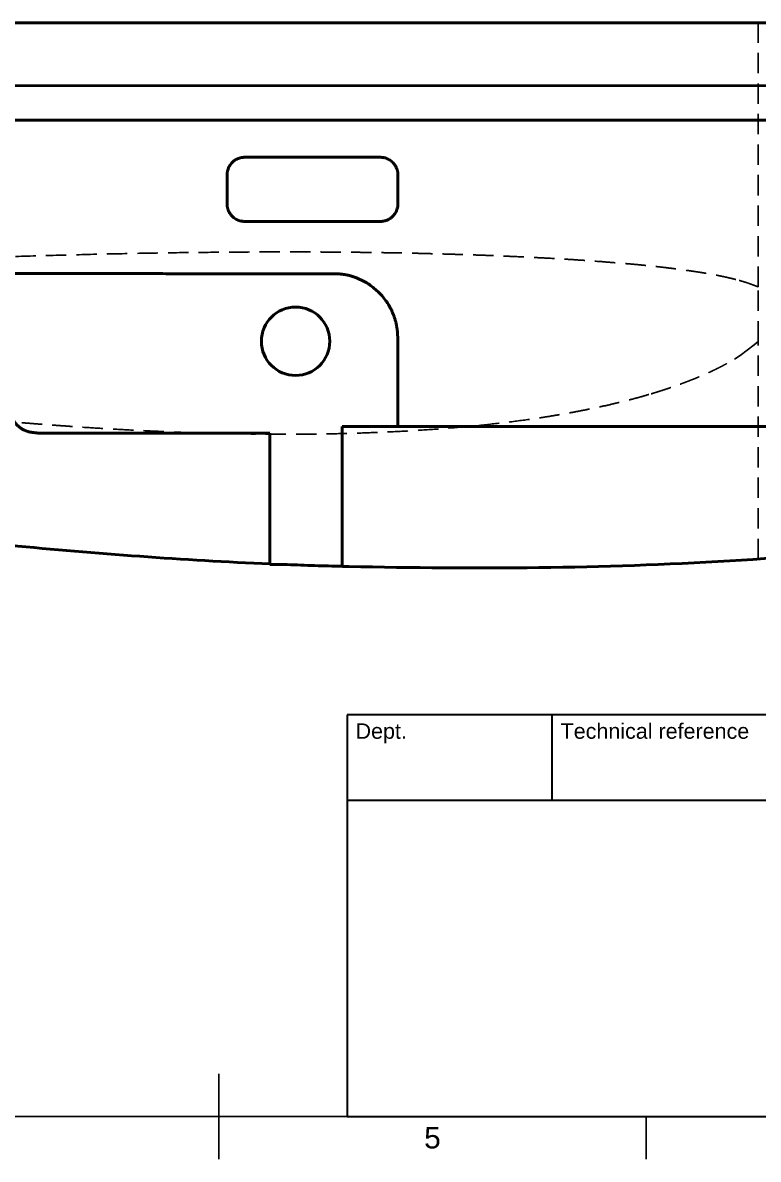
# Model space of a CAD drawing. Header units: millimetres. Extents: x 0 to 420, y 0 to 297.
# Drawn here: x 192 to 278.1, y 5 to 138 of the extents above; entities that cross this region are included whole.
import ezdxf
from ezdxf.enums import TextEntityAlignment as Align

# ---------------------------------------------------------------- set-up
doc = ezdxf.new("R2010")
doc.units = ezdxf.units.MM
doc.header["$LTSCALE"] = 0.75
doc.linetypes.add('HIDDEN2', pattern=[4.7625, 3.175, -1.5875])
for name, color, linetype, lineweight in [('Border', 7, 'Continuous', 25), ('Sichtbar', 7, 'Continuous', 50), ('TitleBlock', 7, 'Continuous', 35), ('Verdeckt', 7, 'HIDDEN2', 25)]:
    doc.layers.add(name, color=color, linetype=linetype, lineweight=lineweight)
doc.styles.add('FusionTitle', font='arial.ttf')

# ---------------------------------------------------------------- blocks, each defined once
blk = doc.blocks.new('ISO_A3_SHEET')
at = {"layer": 'Border'}
for p, q in [((215, 5), (215, 15)), ((20, 10), (410, 10)), ((265, 5), (265, 10))]:
    blk.add_line(p, q, dxfattribs=at)
at = {"layer": 'Border', "style": 'FusionTitle'}
blk.add_text('5', height=2.5, dxfattribs=at).set_placement((240, 7.5), align=Align.MIDDLE)
blk = doc.blocks.new('ISO_TITLEBLOCK')
at = {"layer": 'TitleBlock'}
for p, q in [((0, 47), (-180, 47)), ((-180, 47), (-180, 0)), ((-156, 37), (-156, 47)), ((-122, 0), (-122, 47)), ((-61, 0), (-61, 47)), ((0, 0), (0, 47)), ((-180, 37), (0, 37)), ((-122, 27), (0, 27)), ((-61, 10), (0, 10)), ((-51, 0), (-51, 10)), ((-15, 0), (-15, 10)), ((-180, 0), (0, 0))]:
    blk.add_line(p, q, dxfattribs=at)
at = {"layer": 'TitleBlock', "style": 'FusionTitle'}
for s, p in [('Dept.', (-179, 46)), ('Technical reference', (-155, 46)), ('Created by', (-121, 46)), ('Approved by', (-60, 46)), ('Document type', (-121, 36)), ('Document status', (-60, 36)), ('Title', (-121, 26)), ('DWG No.', (-60, 26)), ('Rev.', (-60, 9)), ('Date of issue', (-50, 9)), ('Sheet', (-14, 9))]:
    blk.add_text(s, height=1.8, dxfattribs=at).set_placement(p, align=Align.TOP_LEFT)
for tag, height, p in [('DEPT', 3.5, (-179, 42)), ('TECHNICAL_REFERENCE', 3.5, (-155, 42)), ('CREATED_BY', 3.5, (-121, 42)), ('APPROVED_BY', 3.5, (-60, 42)), ('DOCUMENT_TYPE', 3.5, (-121, 32)), ('DOCUMENT_STATUS', 3.5, (-60, 32)), ('TITLE_1', 5, (-121, 21.5)), ('TITLE_2', 5, (-121, 14)), ('TITLE_3', 5, (-121, 6.5)), ('DATE_OF_ISSUE', 3.5, (-50, 5))]:
    blk.add_attdef(tag, text='', height=height, dxfattribs=at).set_placement(p, align=Align.TOP_LEFT)
for tag, p in [('CREATED_DATE', (-62, 42)), ('APPROVED_DATE', (-0.99, 42))]:
    blk.add_attdef(tag, text='', height=3.5, dxfattribs=at).set_placement(p, align=Align.TOP_RIGHT)
for tag, height, p in [('DRAWING_NUMBER', 5, (-30.5, 19.75)), ('REV', 3.5, (-56, 4.85)), ('SHEET', 3.5, (-7.5, 4.85))]:
    blk.add_attdef(tag, text='', height=height, dxfattribs=at).set_placement(p, align=Align.TOP_CENTER)

msp = doc.modelspace()

# ---------------------------------------------------------------- linework, layer by layer
at = {"layer": 'Sichtbar', "extrusion": (-1e-16, -1, 2.967e-13)}
for p, q in [((294.56, 137.98, 14.51), (160.72, 137.98, 14.51)), ((315.8, 130.61, 14.51), (145.11, 130.63, 14.51)), ((233.91, 122.24, 0.26), (218.01, 122.24, 0.26)), ((215.96, 120.19, 0.26), (215.96, 116.79, 0.26)), ((235.96, 116.79, 0.26), (235.96, 120.19, 0.26)), ((218.01, 114.74, 0.26), (233.91, 114.74, 0.26)), ((229.43, 90.75, 14.51), (235.93, 90.75, 14.51)), ((229.43, 90.75, 14.51), (229.43, 74.38, 14.51)), ((310.93, 90.74, 0.26), (235.93, 90.75, 0.26)), ((194.01, 89.95, 2.01), (194.01, 89.95, 2.01)), ((194.01, 89.95, 14.51), (220.98, 89.95, 14.51)), ((220.98, 74.58, 14.51), (220.98, 89.95, 14.51)), ((222.98, 74.58, 14.51), (220.98, 74.58, 14.51))]:
    msp.add_line(p, q, dxfattribs=at)
at = {"layer": 'Sichtbar', "extrusion": (0, -2.967e-13, -1)}
msp.add_circle((-223.98, 100.71, -14.51), 4, dxfattribs=at)
at = {"layer": 'Sichtbar'}
for points, knots in [([(315.54, 126.56, 12.01), (310.88, 126.56, 12.01), (301.49, 126.56, 12.01), (287.36, 126.57, 12.01), (273.13, 126.57, 12.01), (261.28, 126.57, 12.01), (251.79, 126.57, 12.01), (244.68, 126.57, 12.01), (237.57, 126.57, 12.01), (230.46, 126.57, 12.01), (223.35, 126.57, 12.01), (216.23, 126.57, 12.01), (209.12, 126.57, 12.01), (202.01, 126.58, 12.01), (196.08, 126.58, 12.01), (191.34, 126.58, 12.01), (187.78, 126.58, 12.01), (184.23, 126.58, 12.01), (180.67, 126.58, 12.01), (177.12, 126.58, 12.01), (173.56, 126.58, 12.01), (170, 126.58, 12.01), (167.04, 126.58, 12.01), (164.67, 126.58, 12.01), (162.89, 126.58, 12.01), (161.11, 126.58, 12.01), (159.34, 126.58, 12.01), (157.56, 126.58, 12.01), (155.78, 126.58, 12.01), (154.33, 126.58, 12.01), (153.47, 126.58, 12.01), (153.21, 126.58, 12.01)], [-40.82632, -40.82632, -40.82632, -40.82632, -38.034783, -35.189914, -32.345043, -29.500171, -28.077735, -26.655298, -25.232862, -23.810426, -22.387989, -20.965553, -19.543118, -18.120682, -16.698247, -15.98703, -15.275812, -14.564595, -13.853378, -13.142161, -12.430945, -11.719728, -11.008512, -10.652904, -10.297296, -9.941688, -9.58608, -9.230472, -8.874864, -8.519256, -8.36088, -8.36088, -8.36088, -8.36088]), ([(218.01, 122.24, 0.26), (218.01, 122.24, 0.26), (218.01, 122.24, 0.26), (218.01, 122.24, 0.26), (218.01, 122.24, 0.26), (218.01, 122.24, 0.26), (218.01, 122.24, 0.26), (218.01, 122.24, 0.26), (218.01, 122.24, 0.26), (218.01, 122.24, 0.26), (218.01, 122.24, 0.26), (218, 122.24, 0.26), (218, 122.24, 0.26), (218, 122.24, 0.26), (218, 122.24, 0.26), (218, 122.24, 0.26), (218, 122.24, 0.26), (217.99, 122.24, 0.26), (217.99, 122.24, 0.26), (217.98, 122.24, 0.26), (217.98, 122.24, 0.26), (217.97, 122.24, 0.26), (217.97, 122.24, 0.26), (217.96, 122.24, 0.26), (217.95, 122.24, 0.26), (217.94, 122.24, 0.26), (217.92, 122.24, 0.26), (217.9, 122.24, 0.26), (217.89, 122.23, 0.26), (217.87, 122.23, 0.26), (217.85, 122.23, 0.26), (217.83, 122.23, 0.26), (217.8, 122.23, 0.26), (217.77, 122.22, 0.26), (217.73, 122.22, 0.26), (217.7, 122.21, 0.26), (217.65, 122.21, 0.26), (217.6, 122.2, 0.26), (217.53, 122.18, 0.26), (217.47, 122.16, 0.26), (217.4, 122.15, 0.26), (217.34, 122.12, 0.26), (217.27, 122.1, 0.26), (217.19, 122.07, 0.26), (217.09, 122.02, 0.26), (216.98, 121.96, 0.26), (216.86, 121.89, 0.26), (216.76, 121.81, 0.26), (216.66, 121.73, 0.26), (216.53, 121.61, 0.26), (216.38, 121.44, 0.26), (216.23, 121.22, 0.26), (216.11, 120.99, 0.26), (216.04, 120.78, 0.26), (216, 120.6, 0.26), (215.98, 120.47, 0.26), (215.96, 120.33, 0.26), (215.96, 120.23, 0.26), (215.96, 120.19, 0.26)], [0, 0, 0, 0, 0.0000138, 0.0000275, 0.0000551, 0.0001102, 0.0001654, 0.0002205, 0.0003307, 0.000441, 0.0006614, 0.0008819, 0.0011023, 0.0013227, 0.0017634, 0.0022039, 0.0026444, 0.0035251, 0.0044053, 0.0052851, 0.0061645, 0.0070435, 0.0088002, 0.0105554, 0.0123089, 0.0140609, 0.0175602, 0.0210533, 0.0245405, 0.0280217, 0.0314972, 0.0349671, 0.0418903, 0.0487923, 0.0556741, 0.0625366, 0.0693805, 0.0830156, 0.0965862, 0.1100983, 0.1235574, 0.1369687, 0.1503371, 0.163667, 0.1902247, 0.2166757, 0.243046, 0.2693589, 0.2956349, 0.3218928, 0.3744002, 0.4270566, 0.4800374, 0.5335698, 0.5606488, 0.5879859, 0.6156333, 0.6436497, 0.6436497, 0.6436497, 0.6436497]), ([(235.96, 120.19, 0.26), (235.96, 120.19, 0.26), (235.96, 120.19, 0.26), (235.96, 120.19, 0.26), (235.96, 120.19, 0.26), (235.96, 120.19, 0.26), (235.96, 120.19, 0.26), (235.96, 120.19, 0.26), (235.96, 120.19, 0.26), (235.96, 120.19, 0.26), (235.96, 120.19, 0.26), (235.96, 120.19, 0.26), (235.96, 120.19, 0.26), (235.96, 120.19, 0.26), (235.96, 120.19, 0.26), (235.96, 120.2, 0.26), (235.96, 120.2, 0.26), (235.96, 120.2, 0.26), (235.96, 120.21, 0.26), (235.96, 120.21, 0.26), (235.96, 120.22, 0.26), (235.96, 120.22, 0.26), (235.96, 120.23, 0.26), (235.96, 120.24, 0.26), (235.96, 120.25, 0.26), (235.96, 120.26, 0.26), (235.96, 120.27, 0.26), (235.96, 120.29, 0.26), (235.96, 120.31, 0.26), (235.95, 120.33, 0.26), (235.95, 120.34, 0.26), (235.95, 120.37, 0.26), (235.95, 120.39, 0.26), (235.94, 120.43, 0.26), (235.94, 120.46, 0.26), (235.94, 120.5, 0.26), (235.93, 120.54, 0.26), (235.92, 120.6, 0.26), (235.9, 120.66, 0.26), (235.89, 120.73, 0.26), (235.87, 120.79, 0.26), (235.85, 120.86, 0.26), (235.82, 120.92, 0.26), (235.79, 121, 0.26), (235.74, 121.1, 0.26), (235.68, 121.22, 0.26), (235.61, 121.33, 0.26), (235.53, 121.44, 0.26), (235.45, 121.54, 0.26), (235.33, 121.67, 0.26), (235.16, 121.81, 0.26), (234.94, 121.96, 0.26), (234.71, 122.08, 0.26), (234.5, 122.15, 0.26), (234.32, 122.2, 0.26), (234.19, 122.22, 0.26), (234.05, 122.23, 0.26), (233.96, 122.24, 0.26), (233.91, 122.24, 0.26)], [0, 0, 0, 0, 0.0000138, 0.0000275, 0.0000551, 0.0001102, 0.0001654, 0.0002205, 0.0003307, 0.000441, 0.0006614, 0.0008819, 0.0011023, 0.0013227, 0.0017634, 0.0022039, 0.0026444, 0.0035251, 0.0044053, 0.0052851, 0.0061645, 0.0070435, 0.0088002, 0.0105554, 0.0123089, 0.0140609, 0.0175602, 0.0210533, 0.0245405, 0.0280217, 0.0314972, 0.0349671, 0.0418903, 0.0487923, 0.0556741, 0.0625366, 0.0693805, 0.0830156, 0.0965862, 0.1100983, 0.1235574, 0.1369687, 0.1503371, 0.163667, 0.1902247, 0.2166757, 0.243046, 0.2693589, 0.2956349, 0.3218928, 0.3744002, 0.4270566, 0.4800374, 0.5335698, 0.5606488, 0.5879859, 0.6156333, 0.6436497, 0.6436497, 0.6436497, 0.6436497]), ([(215.96, 116.79, 0.26), (215.96, 116.79, 0.26), (215.96, 116.79, 0.26), (215.96, 116.79, 0.26), (215.96, 116.79, 0.26), (215.96, 116.79, 0.26), (215.96, 116.79, 0.26), (215.96, 116.79, 0.26), (215.96, 116.79, 0.26), (215.96, 116.79, 0.26), (215.96, 116.78, 0.26), (215.96, 116.78, 0.26), (215.96, 116.78, 0.26), (215.96, 116.78, 0.26), (215.96, 116.78, 0.26), (215.96, 116.78, 0.26), (215.96, 116.77, 0.26), (215.96, 116.77, 0.26), (215.96, 116.77, 0.26), (215.96, 116.76, 0.26), (215.96, 116.76, 0.26), (215.96, 116.75, 0.26), (215.96, 116.74, 0.26), (215.96, 116.74, 0.26), (215.96, 116.73, 0.26), (215.96, 116.71, 0.26), (215.96, 116.7, 0.26), (215.96, 116.68, 0.26), (215.96, 116.67, 0.26), (215.96, 116.65, 0.26), (215.96, 116.63, 0.26), (215.97, 116.61, 0.26), (215.97, 116.58, 0.26), (215.97, 116.54, 0.26), (215.98, 116.51, 0.26), (215.98, 116.48, 0.26), (215.99, 116.43, 0.26), (216, 116.38, 0.26), (216.01, 116.31, 0.26), (216.03, 116.24, 0.26), (216.05, 116.18, 0.26), (216.07, 116.12, 0.26), (216.09, 116.05, 0.26), (216.13, 115.97, 0.26), (216.17, 115.87, 0.26), (216.24, 115.75, 0.26), (216.31, 115.64, 0.26), (216.39, 115.54, 0.26), (216.47, 115.43, 0.26), (216.59, 115.31, 0.26), (216.75, 115.16, 0.26), (216.97, 115.01, 0.26), (217.21, 114.89, 0.26), (217.42, 114.82, 0.26), (217.6, 114.78, 0.26), (217.73, 114.75, 0.26), (217.87, 114.74, 0.26), (217.96, 114.74, 0.26), (218.01, 114.74, 0.26)], [0, 0, 0, 0, 0.0000138, 0.0000276, 0.0000551, 0.0001103, 0.0001654, 0.0002205, 0.0003308, 0.000441, 0.0006615, 0.0008819, 0.0011023, 0.0013227, 0.0017634, 0.0022039, 0.0026444, 0.0035251, 0.0044053, 0.0052851, 0.0061645, 0.0070435, 0.0088003, 0.0105554, 0.012309, 0.0140609, 0.0175602, 0.0210534, 0.0245405, 0.0280218, 0.0314973, 0.0349671, 0.0418904, 0.0487925, 0.0556743, 0.0625368, 0.0693808, 0.083016, 0.0965868, 0.110099, 0.1235583, 0.1369698, 0.1503384, 0.1636685, 0.1902267, 0.2166781, 0.243049, 0.2693623, 0.2956387, 0.3218971, 0.3744053, 0.4270624, 0.4800437, 0.5335764, 0.5606554, 0.5879925, 0.6156399, 0.6436563, 0.6436563, 0.6436563, 0.6436563]), ([(233.91, 114.74, 0.26), (233.91, 114.74, 0.26), (233.91, 114.74, 0.26), (233.91, 114.74, 0.26), (233.91, 114.74, 0.26), (233.91, 114.74, 0.26), (233.91, 114.74, 0.26), (233.91, 114.74, 0.26), (233.91, 114.74, 0.26), (233.91, 114.74, 0.26), (233.91, 114.74, 0.26), (233.91, 114.74, 0.26), (233.91, 114.74, 0.26), (233.92, 114.74, 0.26), (233.92, 114.74, 0.26), (233.92, 114.74, 0.26), (233.92, 114.74, 0.26), (233.93, 114.74, 0.26), (233.93, 114.74, 0.26), (233.93, 114.74, 0.26), (233.94, 114.74, 0.26), (233.95, 114.74, 0.26), (233.95, 114.74, 0.26), (233.96, 114.74, 0.26), (233.97, 114.74, 0.26), (233.98, 114.74, 0.26), (234, 114.74, 0.26), (234.01, 114.74, 0.26), (234.03, 114.74, 0.26), (234.05, 114.74, 0.26), (234.07, 114.74, 0.26), (234.09, 114.74, 0.26), (234.12, 114.75, 0.26), (234.15, 114.75, 0.26), (234.19, 114.75, 0.26), (234.22, 114.76, 0.26), (234.26, 114.77, 0.26), (234.32, 114.78, 0.26), (234.39, 114.79, 0.26), (234.45, 114.81, 0.26), (234.52, 114.83, 0.26), (234.58, 114.85, 0.26), (234.64, 114.87, 0.26), (234.73, 114.91, 0.26), (234.83, 114.95, 0.26), (234.94, 115.02, 0.26), (235.05, 115.09, 0.26), (235.16, 115.16, 0.26), (235.26, 115.25, 0.26), (235.39, 115.37, 0.26), (235.53, 115.53, 0.26), (235.68, 115.75, 0.26), (235.8, 115.99, 0.26), (235.88, 116.2, 0.26), (235.92, 116.37, 0.26), (235.94, 116.51, 0.26), (235.96, 116.65, 0.26), (235.96, 116.74, 0.26), (235.96, 116.79, 0.26)], [0, 0, 0, 0, 0.0000138, 0.0000275, 0.0000551, 0.0001102, 0.0001654, 0.0002205, 0.0003307, 0.000441, 0.0006614, 0.0008819, 0.0011023, 0.0013227, 0.0017634, 0.0022039, 0.0026444, 0.0035251, 0.0044053, 0.0052851, 0.0061645, 0.0070435, 0.0088002, 0.0105554, 0.0123089, 0.0140609, 0.0175602, 0.0210533, 0.0245405, 0.0280217, 0.0314972, 0.0349671, 0.0418903, 0.0487923, 0.0556741, 0.0625366, 0.0693805, 0.0830156, 0.0965862, 0.1100983, 0.1235574, 0.1369687, 0.1503371, 0.163667, 0.1902247, 0.2166757, 0.243046, 0.2693589, 0.2956349, 0.3218928, 0.3744002, 0.4270566, 0.4800374, 0.5335698, 0.5606488, 0.5879859, 0.6156333, 0.6436497, 0.6436497, 0.6436497, 0.6436497]), ([(235.93, 90.75, 14.51), (235.93, 91.1, 14.51), (235.93, 91.84, 14.51), (235.93, 92.94, 14.51), (235.93, 94.05, 14.51), (235.93, 95.11, 14.51), (235.93, 96.11, 14.51), (235.93, 97.06, 14.51), (235.93, 97.81, 14.51), (235.93, 98.37, 14.51), (235.93, 98.76, 14.51), (235.93, 99.14, 14.51), (235.93, 99.49, 14.51), (235.93, 99.82, 14.51), (235.93, 100.13, 14.51), (235.93, 100.37, 14.51), (235.93, 100.55, 14.51), (235.93, 100.68, 14.51), (235.93, 100.8, 14.51), (235.93, 100.89, 14.51), (235.93, 100.97, 14.51), (235.93, 101.02, 14.51), (235.93, 101.06, 14.51), (235.93, 101.1, 14.51), (235.93, 101.12, 14.51), (235.93, 101.15, 14.51), (235.93, 101.18, 14.51), (235.93, 101.22, 14.51), (235.93, 101.27, 14.51), (235.93, 101.33, 14.51), (235.92, 101.41, 14.51), (235.92, 101.51, 14.51), (235.91, 101.6, 14.51), (235.91, 101.73, 14.51), (235.89, 101.89, 14.51), (235.87, 102.07, 14.51), (235.84, 102.26, 14.51), (235.81, 102.45, 14.51), (235.77, 102.69, 14.51), (235.7, 102.99, 14.51), (235.59, 103.35, 14.51), (235.48, 103.7, 14.51), (235.34, 104.04, 14.51), (235.19, 104.37, 14.51), (234.97, 104.8, 14.51), (234.66, 105.32, 14.51), (234.22, 105.89, 14.51), (233.74, 106.43, 14.51), (233.2, 106.91, 14.51), (232.62, 107.35, 14.51), (232.11, 107.66, 14.51), (231.68, 107.88, 14.51), (231.35, 108.03, 14.51), (231.01, 108.17, 14.51), (230.66, 108.29, 14.51), (230.3, 108.39, 14.51), (230, 108.46, 14.51), (229.75, 108.51, 14.51), (229.57, 108.54, 14.51), (229.38, 108.56, 14.51), (229.2, 108.58, 14.51), (229.01, 108.6, 14.51), (228.85, 108.61, 14.51), (228.72, 108.62, 14.51), (228.62, 108.62, 14.51), (228.54, 108.62, 14.51), (228.48, 108.62, 14.51), (228.44, 108.62, 14.51), (228.41, 108.62, 14.51), (228.37, 108.62, 14.51), (228.3, 108.62, 14.51), (228.21, 108.62, 14.51), (228.1, 108.62, 14.51), (227.89, 108.62, 14.51), (227.58, 108.62, 14.51), (227.13, 108.62, 14.51), (226.59, 108.62, 14.51), (225.97, 108.62, 14.51), (225.26, 108.62, 14.51), (224.47, 108.62, 14.51), (223.6, 108.62, 14.51), (222.66, 108.62, 14.51), (221.27, 108.62, 14.51), (219.37, 108.62, 14.51), (216.92, 108.62, 14.51), (214.25, 108.62, 14.51), (211.39, 108.62, 14.51), (208.38, 108.62, 14.51), (205.23, 108.63, 14.51), (201.97, 108.63, 14.51), (197.49, 108.63, 14.51), (191.82, 108.63, 14.51), (185.06, 108.63, 14.51), (178.52, 108.63, 14.51), (172.41, 108.63, 14.51), (166.94, 108.63, 14.51), (162.32, 108.63, 14.51), (158.51, 108.63, 14.51), (156.26, 108.63, 14.51), (155.21, 108.63, 14.51)], [-19.074634, -19.074634, -19.074634, -19.074634, -18.863002, -18.633123, -18.411307, -18.198899, -17.997241, -17.807679, -17.631556, -17.548954, -17.470216, -17.39551, -17.325003, -17.258864, -17.197261, -17.140361, -17.113728, -17.088333, -17.064198, -17.041345, -17.030405, -17.019793, -17.009512, -17.004496, -16.999564, -16.994725, -16.989889, -16.980228, -16.970581, -16.960947, -16.941718, -16.92254, -16.903411, -16.884331, -16.846308, -16.808459, -16.770774, -16.733241, -16.69585, -16.621463, -16.547535, -16.474001, -16.400801, -16.327883, -16.255199, -16.11041, -15.966095, -15.822007, -15.677918, -15.533603, -15.388814, -15.31613, -15.243212, -15.170012, -15.096478, -15.02255, -14.948163, -14.910772, -14.873239, -14.835554, -14.797705, -14.759682, -14.721474, -14.702296, -14.683067, -14.663786, -14.654125, -14.64445, -14.641782, -14.633836, -14.620694, -14.60244, -14.579159, -14.550933, -14.479986, -14.390268, -14.28245, -14.157203, -14.015196, -13.857101, -13.683587, -13.495324, -13.292984, -12.848753, -12.356254, -11.820852, -11.24791, -10.642789, -10.010854, -9.357467, -8.687991, -7.322224, -5.956457, -4.633594, -3.396539, -2.288194, -1.351464, -0.629253, 0, 0, 0, 0]), ([(193.21, 90.04, 14.51), (193.21, 90.04, 14.51), (193.21, 90.04, 14.51), (193.21, 90.04, 14.51), (193.21, 90.04, 14.51), (193.21, 90.04, 14.51), (193.21, 90.04, 14.51), (193.2, 90.04, 14.51), (193.2, 90.04, 14.51), (193.2, 90.04, 14.51), (193.2, 90.04, 14.51), (193.2, 90.04, 14.51), (193.2, 90.04, 14.51), (193.2, 90.04, 14.51), (193.19, 90.04, 14.51), (193.19, 90.04, 14.51), (193.19, 90.04, 14.51), (193.18, 90.04, 14.51), (193.18, 90.04, 14.51), (193.17, 90.05, 14.51), (193.16, 90.05, 14.51), (193.16, 90.05, 14.51), (193.15, 90.05, 14.51), (193.13, 90.05, 14.51), (193.12, 90.05, 14.51), (193.11, 90.05, 14.51), (193.09, 90.06, 14.51), (193.06, 90.06, 14.51), (193.04, 90.06, 14.51), (193.02, 90.07, 14.51), (192.99, 90.07, 14.51), (192.96, 90.08, 14.51), (192.92, 90.08, 14.51), (192.88, 90.09, 14.51), (192.83, 90.1, 14.51), (192.78, 90.11, 14.51), (192.72, 90.13, 14.51), (192.65, 90.15, 14.51), (192.56, 90.18, 14.51), (192.47, 90.21, 14.51), (192.39, 90.24, 14.51), (192.3, 90.28, 14.51), (192.22, 90.31, 14.51), (192.11, 90.37, 14.51), (191.98, 90.44, 14.51), (191.82, 90.54, 14.51), (191.68, 90.64, 14.51), (191.54, 90.76, 14.51), (191.4, 90.88, 14.51), (191.28, 91.01, 14.51), (191.16, 91.15, 14.51), (191.02, 91.34, 14.51), (190.86, 91.6, 14.51), (190.73, 91.87, 14.51), (190.65, 92.1, 14.51), (190.6, 92.28, 14.51), (190.56, 92.46, 14.51), (190.53, 92.65, 14.51), (190.51, 92.84, 14.51), (190.51, 92.96, 14.51), (190.51, 93.03, 14.51)], [0, 0, 0, 0, 0.0000188, 0.0000376, 0.0000754, 0.0001509, 0.0002263, 0.0003018, 0.0004527, 0.0006037, 0.0009055, 0.0012073, 0.0015091, 0.0018108, 0.0024142, 0.0030174, 0.0036205, 0.0048263, 0.0060316, 0.0072363, 0.0084406, 0.0096443, 0.0120502, 0.014454, 0.0168558, 0.0192557, 0.0240494, 0.0288352, 0.0336134, 0.0383841, 0.0431474, 0.0479034, 0.0573942, 0.0668575, 0.0762944, 0.0857059, 0.095093, 0.1137973, 0.1324152, 0.1509538, 0.1694198, 0.1878194, 0.2061587, 0.2244435, 0.2608662, 0.297132, 0.3332769, 0.369334, 0.4053341, 0.4413061, 0.4772784, 0.5132792, 0.5854506, 0.6581074, 0.6947271, 0.731587, 0.768736, 0.8062285, 0.8441247, 0.8824909, 0.8824909, 0.8824909, 0.8824909]), ([(194.01, 89.95, 14.51), (194.01, 89.95, 14.51), (194, 89.95, 14.51), (193.98, 89.96, 14.51), (193.95, 89.96, 14.51), (193.91, 89.96, 14.51), (193.87, 89.97, 14.51), (193.81, 89.97, 14.51), (193.72, 89.99, 14.51), (193.61, 90, 14.51), (193.43, 90.02, 14.51), (193.3, 90.03, 14.51), (193.21, 90.04, 14.51)], [0, 0, 0, 0, 0.0033702, 0.006741, 0.0134841, 0.0202295, 0.0269772, 0.04048, 0.0539934, 0.0810553, 0.1081699, 0.162585, 0.162585, 0.162585, 0.162585]), ([(317.43, 79.93, -4.09), (303.13, 77.46, -4.09), (289.29, 75.88, -4.09), (259.92, 74.12, -4.09), (244.99, 74.04, -4.09), (229.98, 74.36, -4.09), (229.73, 74.37, -4.09), (229.48, 74.37, -4.09), (229.48, 74.37, -4.09), (229.48, 74.37, -4.09)], [-2.33545, -2.33545, -2.33545, -2.33545, -1.19379, -1.19379, -0.020093, -0.020093, -0.000291, -0.000291, 0, 0, 0, 0]), ([(229.43, 74.38, 14.51), (228.35, 74.4, 14.51), (227.28, 74.43, 14.51), (225.13, 74.5, 14.51), (224.05, 74.54, 14.51), (222.98, 74.58, 14.51)], [0, 0, 0, 0, 0.644988, 0.644988, 1.289983, 1.289983, 1.289983, 1.289983])]:
    msp.add_open_spline(points, degree=3, knots=knots, dxfattribs=at)
at = {"layer": 'Sichtbar', "extrusion": (-4.5e-14, -1.0466e-12, -1)}
msp.add_open_spline([(220.98, 74.66, 2.01), (210.82, 75.1, 2.01), (200.63, 75.86, 2.01), (190.51, 76.84, 2.01)], degree=3, dxfattribs=at)
at = {"layer": 'Sichtbar'}
msp.add_open_spline([(229.48, 74.37, -4.09), (229.46, 74.37, -4.09), (229.44, 74.37, -4.09), (229.43, 74.38, -4.09)], degree=3, dxfattribs=at)
at = {"layer": 'Verdeckt', "extrusion": (-1e-16, -1, 2.967e-13)}
for p, q in [((278.14, 107.07, -14.49), (278.14, 137.98, -14.49)), ((278.14, 100.7, -9.49), (278.14, 107.07, -9.49)), ((276, 99.05, -9.49), (277.66, 100.28, -9.49)), ((277.66, 100.28, -9.49), (278.14, 100.7, -9.49)), ((278.13, 75.23, -14.49), (278.14, 100.7, -14.49)), ((275.34, 98.62, -9.49), (276, 99.05, -9.49))]:
    msp.add_line(p, q, dxfattribs=at)
at = {"layer": 'Verdeckt'}
for points, knots in [([(275.53, 107.93, -9.49), (275.53, 107.93, -9.49), (275.53, 107.93, -9.49), (275.53, 107.93, -9.49), (275.53, 107.93, -9.49), (275.53, 107.93, -9.49), (275.53, 107.93, -9.49), (275.53, 107.93, -9.49), (275.53, 107.93, -9.49), (275.52, 107.93, -9.49), (275.52, 107.93, -9.49), (275.52, 107.93, -9.49), (275.52, 107.93, -9.49), (275.51, 107.94, -9.49), (275.51, 107.94, -9.49), (275.51, 107.94, -9.49), (275.5, 107.94, -9.49), (275.49, 107.94, -9.49), (275.48, 107.94, -9.49), (275.47, 107.95, -9.49), (275.46, 107.95, -9.49), (275.45, 107.95, -9.49), (275.44, 107.96, -9.49), (275.42, 107.96, -9.49), (275.4, 107.97, -9.49), (275.38, 107.97, -9.49), (275.36, 107.97, -9.49), (275.34, 107.98, -9.49), (275.3, 107.99, -9.49), (275.27, 108, -9.49), (275.23, 108.01, -9.49), (275.19, 108.02, -9.49), (275.14, 108.03, -9.49), (275.07, 108.05, -9.49), (274.99, 108.07, -9.49), (274.92, 108.08, -9.49), (274.84, 108.1, -9.49), (274.76, 108.12, -9.49), (274.68, 108.14, -9.49), (274.57, 108.17, -9.49), (274.43, 108.2, -9.49), (274.26, 108.23, -9.49), (274.1, 108.27, -9.49), (273.93, 108.3, -9.49), (273.75, 108.34, -9.49), (273.52, 108.39, -9.49), (273.22, 108.45, -9.49), (272.86, 108.51, -9.49), (272.49, 108.58, -9.49), (272.11, 108.65, -9.49), (271.72, 108.71, -9.49), (271.33, 108.78, -9.49), (270.93, 108.84, -9.49), (270.38, 108.92, -9.49), (269.68, 109.02, -9.49), (268.83, 109.14, -9.49), (267.94, 109.25, -9.49), (267.04, 109.36, -9.49), (266.11, 109.46, -9.49), (265.17, 109.56, -9.49), (264.21, 109.66, -9.49), (263.23, 109.75, -9.49), (261.9, 109.86, -9.49), (260.2, 110, -9.49), (258.14, 110.15, -9.49), (256.06, 110.29, -9.49), (253.96, 110.41, -9.49), (251.86, 110.52, -9.49), (249.76, 110.62, -9.49), (247.69, 110.71, -9.49), (245.66, 110.79, -9.49), (243.67, 110.85, -9.49), (241.74, 110.91, -9.49), (239.88, 110.96, -9.49), (238.11, 111.01, -9.49), (236.43, 111.04, -9.49), (235.1, 111.07, -9.49), (234.09, 111.08, -9.49), (233.39, 111.09, -9.49), (232.82, 111.1, -9.49), (232.38, 111.11, -9.49), (231.94, 111.11, -9.49), (231.4, 111.12, -9.49), (230.51, 111.13, -9.49), (229.41, 111.14, -9.49), (228.09, 111.15, -9.49), (226.31, 111.16, -9.49), (224.1, 111.17, -9.49), (221.43, 111.17, -9.49), (218.76, 111.16, -9.49), (215.19, 111.13, -9.49), (210.72, 111.09, -9.49), (205.35, 111, -9.49), (199.98, 110.88, -9.49), (194.6, 110.74, -9.49), (187.45, 110.52, -9.49), (178.55, 110.2, -9.49), (171.45, 109.9, -9.49), (167.91, 109.75, -9.49)], [0, 0, 0, 0, 0.00003, 0.00006, 0.00012, 0.00024, 0.000361, 0.000481, 0.000721, 0.000962, 0.001443, 0.001925, 0.002406, 0.002888, 0.003851, 0.004815, 0.00578, 0.00771, 0.009642, 0.011575, 0.01351, 0.015447, 0.019326, 0.023212, 0.027105, 0.031004, 0.034911, 0.038824, 0.04667, 0.054544, 0.062444, 0.070372, 0.078326, 0.094316, 0.110412, 0.126615, 0.142924, 0.159339, 0.175858, 0.192483, 0.226043, 0.260015, 0.294396, 0.329182, 0.364368, 0.399951, 0.472288, 0.546161, 0.621535, 0.698378, 0.776653, 0.856327, 0.937365, 1.019729, 1.188299, 1.36175, 1.539792, 1.722132, 1.908474, 2.098524, 2.291983, 2.488553, 2.687932, 3.093918, 3.507524, 3.926327, 4.347893, 4.769782, 5.189552, 5.604755, 6.01294, 6.411654, 6.798442, 7.170846, 7.526408, 7.862668, 8.177165, 8.325483, 8.467437, 8.602719, 8.667762, 8.731021, 8.863162, 8.995399, 9.260149, 9.525257, 9.790706, 10.322565, 10.855602, 11.38969, 11.924703, 12.996991, 14.07144, 15.147017, 16.222679, 17.297379, 19.439665, 21.565389, 21.565389, 21.565389, 21.565389]), ([(278.14, 107.07, -9.49), (278.13, 107.07, -9.49), (278.13, 107.08, -9.49), (278.12, 107.08, -9.49), (278.1, 107.09, -9.49), (278.07, 107.1, -9.49), (278.03, 107.11, -9.49), (277.99, 107.13, -9.49), (277.94, 107.15, -9.49), (277.85, 107.18, -9.49), (277.75, 107.22, -9.49), (277.64, 107.26, -9.49), (277.53, 107.3, -9.49), (277.39, 107.35, -9.49), (277.22, 107.42, -9.49), (277.03, 107.48, -9.49), (276.84, 107.55, -9.49), (276.65, 107.61, -9.49), (276.46, 107.67, -9.49), (276.25, 107.73, -9.49), (276.03, 107.8, -9.49), (275.79, 107.86, -9.49), (275.62, 107.91, -9.49), (275.53, 107.93, -9.49)], [0, 0, 0, 0, 0.0018546, 0.0037027, 0.0073799, 0.0146585, 0.0218378, 0.02892, 0.0428014, 0.0563195, 0.0823339, 0.1070985, 0.1307487, 0.15342, 0.1963678, 0.2370277, 0.276488, 0.3158393, 0.356175, 0.3985892, 0.4441765, 0.4940303, 0.5492424, 0.5492424, 0.5492424, 0.5492424]), ([(145.8, 96.43, -9.49), (145.81, 96.43, -9.49), (145.81, 96.43, -9.49), (145.81, 96.43, -9.49), (145.81, 96.43, -9.49), (145.82, 96.43, -9.49), (145.83, 96.43, -9.49), (145.84, 96.43, -9.49), (145.85, 96.42, -9.49), (145.87, 96.42, -9.49), (145.9, 96.42, -9.49), (145.93, 96.41, -9.49), (145.96, 96.41, -9.49), (146, 96.4, -9.49), (146.05, 96.4, -9.49), (146.11, 96.39, -9.49), (146.2, 96.38, -9.49), (146.3, 96.36, -9.49), (146.42, 96.35, -9.49), (146.55, 96.33, -9.49), (146.67, 96.31, -9.49), (146.83, 96.29, -9.49), (147.04, 96.26, -9.49), (147.29, 96.23, -9.49), (147.53, 96.2, -9.49), (147.86, 96.15, -9.49), (148.28, 96.1, -9.49), (148.77, 96.03, -9.49), (149.27, 95.97, -9.49), (149.76, 95.9, -9.49), (150.26, 95.84, -9.49), (150.92, 95.75, -9.49), (151.74, 95.64, -9.49), (152.73, 95.51, -9.49), (153.72, 95.38, -9.49), (154.71, 95.25, -9.49), (155.7, 95.12, -9.49), (156.7, 94.99, -9.49), (158.02, 94.83, -9.49), (159.67, 94.62, -9.49), (161.66, 94.37, -9.49), (163.64, 94.12, -9.49), (165.63, 93.88, -9.49), (167.62, 93.65, -9.49), (170.27, 93.34, -9.49), (173.58, 92.96, -9.49), (176.89, 92.6, -9.49), (179.55, 92.33, -9.49), (182.2, 92.06, -9.49), (184.85, 91.8, -9.49), (187.51, 91.56, -9.49), (189.16, 91.42, -9.49), (190.49, 91.3, -9.49), (191.48, 91.22, -9.49), (192.31, 91.15, -9.49), (192.98, 91.1, -9.49), (193.53, 91.05, -9.49), (194.13, 91.01, -9.49), (195.02, 90.94, -9.49), (196.15, 90.86, -9.49), (197.53, 90.76, -9.49), (199.4, 90.63, -9.49), (201.79, 90.48, -9.49), (204.72, 90.32, -9.49), (207.71, 90.18, -9.49), (210.76, 90.05, -9.49), (213.86, 89.95, -9.49), (217, 89.88, -9.49), (220.17, 89.84, -9.49), (223.37, 89.83, -9.49), (226.58, 89.85, -9.49), (229.8, 89.92, -9.49), (233.01, 90.02, -9.49), (236.21, 90.16, -9.49), (239.39, 90.35, -9.49), (242.54, 90.59, -9.49), (245.65, 90.88, -9.49), (248.71, 91.22, -9.49), (251.23, 91.55, -9.49), (253.21, 91.85, -9.49), (254.67, 92.09, -9.49), (256.12, 92.34, -9.49), (257.54, 92.61, -9.49), (258.94, 92.89, -9.49), (260.33, 93.19, -9.49), (261.68, 93.51, -9.49), (263.02, 93.84, -9.49), (264.33, 94.19, -9.49), (265.19, 94.44, -9.49), (265.62, 94.57, -9.49)], [0, 0, 0, 0, 0.000389, 0.000779, 0.001558, 0.003116, 0.004674, 0.006232, 0.009348, 0.012465, 0.018697, 0.02493, 0.031162, 0.037395, 0.049861, 0.062327, 0.074793, 0.099726, 0.12466, 0.149595, 0.17453, 0.199467, 0.249343, 0.299223, 0.349106, 0.398993, 0.498776, 0.598573, 0.698383, 0.798206, 0.898041, 0.997888, 1.197617, 1.397391, 1.597206, 1.79706, 1.996951, 2.196875, 2.39683, 2.796822, 3.196907, 3.597065, 3.997275, 4.397517, 4.797772, 5.598241, 6.398534, 6.798569, 7.198506, 7.998018, 8.397562, 8.796942, 8.996567, 9.196145, 9.395675, 9.495421, 9.595155, 9.727357, 9.860804, 10.131319, 10.406476, 10.686052, 11.257576, 11.844117, 12.443907, 13.055189, 13.676212, 14.305235, 14.94053, 15.58038, 16.223083, 16.866954, 17.510326, 18.151555, 18.789024, 19.421142, 20.046357, 20.663158, 21.270081, 21.569403, 21.865734, 22.15891, 22.448773, 22.735169, 23.017951, 23.29698, 23.572124, 23.843259, 24.110272, 24.110272, 24.110272, 24.110272])]:
    msp.add_open_spline(points, degree=3, knots=knots, dxfattribs=at)
at = {"layer": 'Verdeckt', "extrusion": (-5.334e-13, 1.0558e-12, -1)}
msp.add_open_spline([(265.62, 94.57, -9.49), (265.62, 94.57, -9.49), (265.62, 94.57, -9.49), (265.62, 94.57, -9.49), (265.62, 94.57, -9.49), (265.62, 94.57, -9.49), (265.63, 94.57, -9.49), (265.63, 94.57, -9.49), (265.63, 94.57, -9.49), (265.64, 94.57, -9.49), (265.65, 94.58, -9.49), (265.66, 94.58, -9.49), (265.68, 94.58, -9.49), (265.69, 94.59, -9.49), (265.71, 94.6, -9.49), (265.74, 94.6, -9.49), (265.77, 94.61, -9.49), (265.81, 94.62, -9.49), (265.86, 94.64, -9.49), (265.91, 94.65, -9.49), (265.96, 94.67, -9.49), (266.02, 94.69, -9.49), (266.1, 94.71, -9.49), (266.2, 94.74, -9.49), (266.3, 94.78, -9.49), (266.4, 94.81, -9.49), (266.5, 94.84, -9.49), (266.64, 94.88, -9.49), (266.81, 94.94, -9.49), (267.01, 95, -9.49), (267.22, 95.07, -9.49), (267.42, 95.14, -9.49), (267.7, 95.23, -9.49), (268.05, 95.35, -9.49), (268.47, 95.5, -9.49), (268.9, 95.65, -9.49), (269.33, 95.81, -9.49), (269.76, 95.97, -9.49), (270.18, 96.14, -9.49), (270.75, 96.36, -9.49), (271.46, 96.66, -9.49), (272.15, 96.96, -9.49), (272.7, 97.21, -9.49), (273.1, 97.41, -9.49), (273.5, 97.6, -9.49), (273.89, 97.8, -9.49), (274.26, 98, -9.49), (274.63, 98.2, -9.49), (274.99, 98.41, -9.49), (275.22, 98.55, -9.49), (275.34, 98.62, -9.49)], degree=3, knots=[0, 0, 0, 0, 0.000156, 0.000313, 0.000626, 0.001253, 0.001879, 0.002506, 0.003759, 0.005013, 0.007523, 0.010035, 0.012549, 0.015064, 0.020102, 0.025147, 0.0302, 0.040328, 0.050488, 0.060678, 0.070897, 0.081146, 0.101731, 0.122431, 0.143241, 0.16416, 0.185185, 0.206312, 0.248865, 0.291796, 0.335084, 0.378706, 0.422641, 0.511359, 0.601065, 0.691581, 0.782735, 0.874353, 0.966262, 1.05829, 1.242019, 1.424189, 1.514275, 1.603476, 1.69163, 1.778581, 1.864172, 1.948252, 2.030673, 2.111294, 2.111294, 2.111294, 2.111294], dxfattribs=at)
at = {"layer": 'Verdeckt'}
msp.add_open_spline([(222.98, 74.58, 2.01), (222.31, 74.61, 2.01), (221.65, 74.63, 2.01), (220.98, 74.66, 2.01)], degree=3, dxfattribs=at)

# ---------------------------------------------------------------- block references
at = {"layer": 'Border'}
msp.add_blockref('ISO_A3_SHEET', (0, 0), dxfattribs=at)
at = {"layer": 'TitleBlock'}
msp.add_blockref('ISO_TITLEBLOCK', (410, 10), dxfattribs=at).add_auto_attribs({'CREATED_DATE': '20.04.2021', 'SHEET': '1/1', 'TITLE_1': 'Hektor_3D', 'CREATED_BY': 'Martin Tonn'})

doc.saveas('drawing.dxf')
